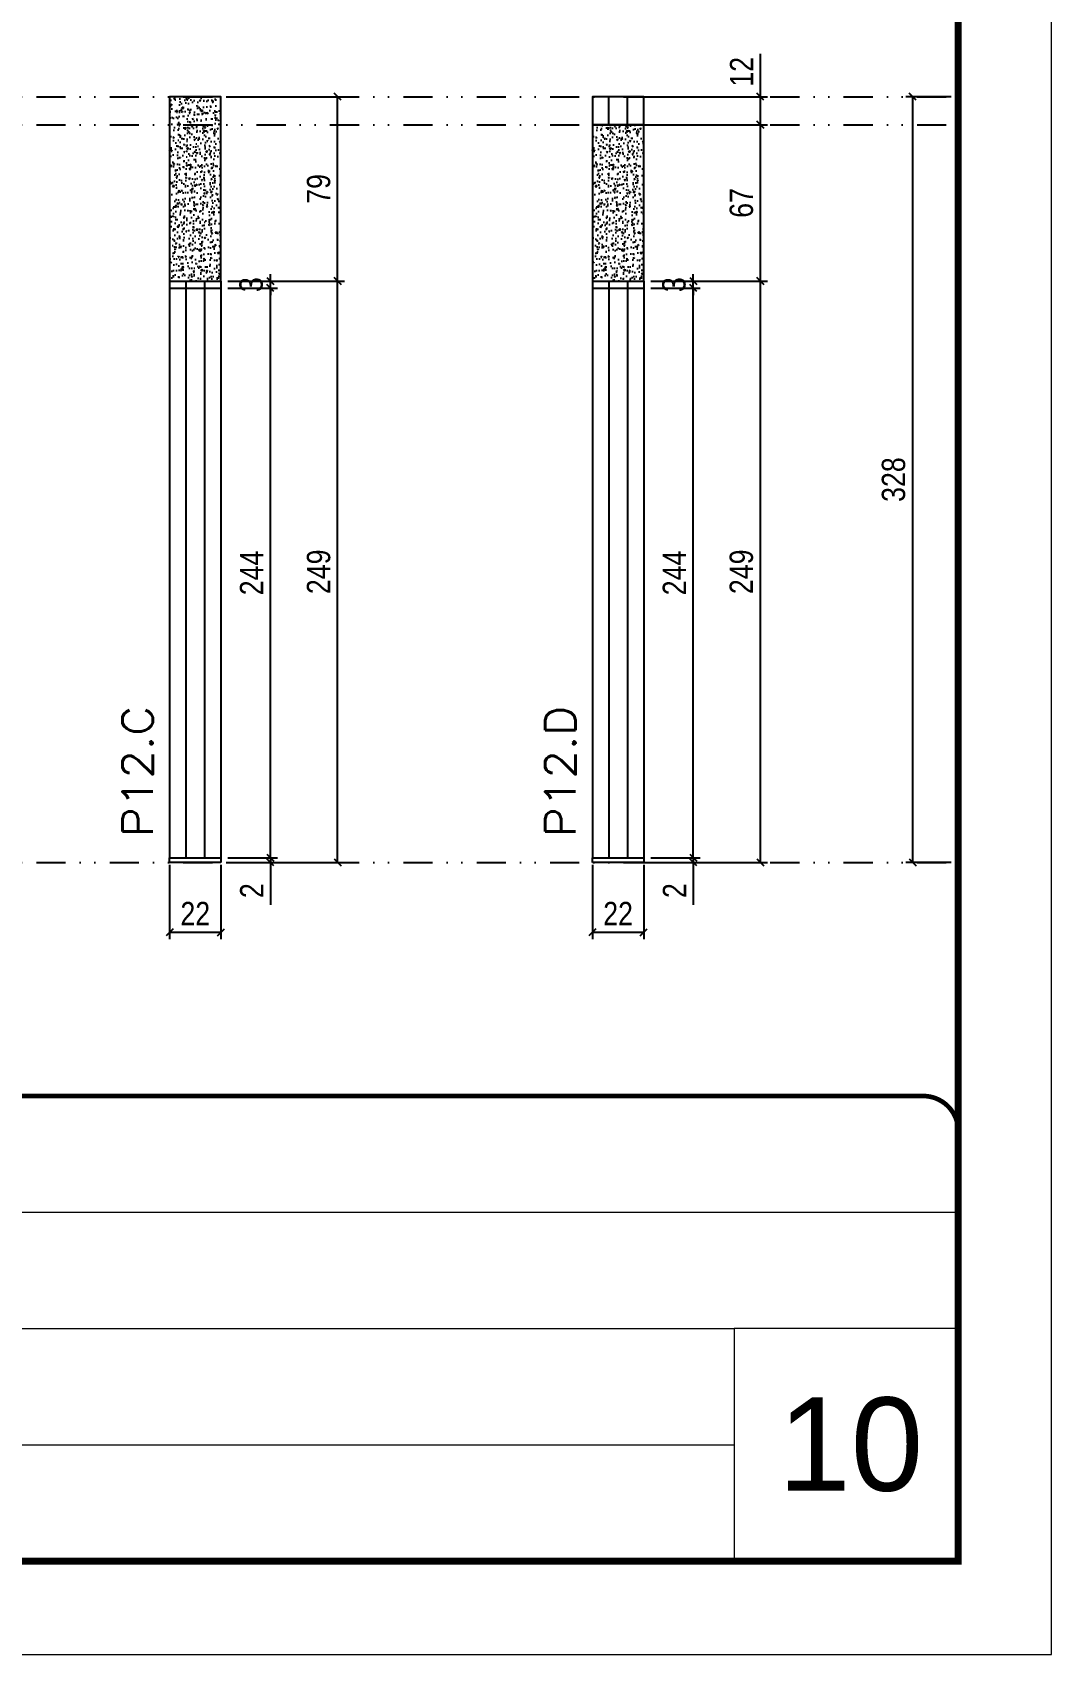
# Model space of a CAD drawing. Extents: x 14400 to 20667, y -21631 to 6985.
# Drawn here: x 17060 to 17497, y 3638 to 4332 of the extents above; entities that cross this region are included whole.
import ezdxf

# ---------------------------------------------------------------- set-up
doc = ezdxf.new("R2010")
doc.units = 0
for name, pattern in [('CONTINUO', [0]), ('DASHED', [0.75, 0.5, -0.25]), ('DIVIDE2', [0.625, 0.25, -0.125, 0, -0.125, 0, -0.125])]:
    doc.linetypes.add(name, pattern=pattern)
for name, color, linetype, lineweight in [('CARIMBO', 255, 'Continuous', 9), ('Folhas', 255, 'Continuous', 9), ('SARRAFO DE PRESSAO', 251, 'DASHED', 9), ('Texto Seção', 7, 'Continuous', 15)]:
    doc.layers.add(name, color=color, linetype=linetype, lineweight=lineweight)
for name, color, linetype in [('COTA', 241, 'Continuous'), ('Nível', 160, 'Continuous'), ('Painéis', 200, 'Continuous'), ('SARR_2.2x7', 40, 'Continuous')]:
    doc.layers.add(name, color=color, linetype=linetype)
doc.styles.add('ARIAL', font='arial.ttf')
doc.styles.add('COTA TECNICA', font='techl___.ttf', dxfattribs={"height": 10})
doc.styles.add('COTA TECNICA-50', font='techl___.ttf', dxfattribs={"height": 10})
doc.styles.add('REGUA-120', font='ROMANS.shx', dxfattribs={"height": 15})
doc.dimstyles.new('COTA PAINEL-50', dxfattribs={"dimtxt": 10, "dimasz": 3, "dimexe": 3, "dimexo": 3, "dimgap": 3, "dimtad": 1, "dimdec": 1, "dimzin": 12, "dimdsep": 46, "dimtxsty": 'COTA TECNICA-50', "dimblk1": 'OBLIQUE', "dimblk2": 'OBLIQUE', "dimsah": 1, "dimcen": 0.9, "dimclrd": 4, "dimclre": 4, "dimclrt": 240, "dimadec": 1, "dimazin": 3, "dimtfac": 1, "dimtdec": 1, "dimtmove": 0, "dimatfit": 3, "dimfxl": 1, "dimtolj": 1, "dimtzin": 12, "dimarcsym": 0})
doc.dimstyles.new('PAINEL', dxfattribs={"dimtxt": 10, "dimasz": 3, "dimexe": 3, "dimexo": 3, "dimgap": 3, "dimtad": 1, "dimdec": 1, "dimzin": 12, "dimdsep": 46, "dimtxsty": 'COTA TECNICA', "dimblk1": 'OBLIQUE', "dimblk2": 'OBLIQUE', "dimsah": 1, "dimcen": 0.9, "dimclrd": 4, "dimclre": 4, "dimclrt": 240, "dimadec": 1, "dimazin": 3, "dimtfac": 1, "dimtdec": 1, "dimtmove": 0, "dimatfit": 3, "dimfxl": 1, "dimtolj": 1, "dimtzin": 12, "dimarcsym": 0})

# ---------------------------------------------------------------- blocks, each defined once
blk = doc.blocks.new('9999999999')
at = {"color": 30, "linetype": 'CONTINUO'}
for p, q in [((98564.56, 34379.64), (99583.98, 34379.64)), ((98564.56, 34329.83), (99487.98, 34329.83)), ((99583.98, 34329.83), (99487.98, 34329.83)), ((99487.98, 34329.83), (99487.98, 34230.21)), ((98564.56, 34280.02), (99487.98, 34280.02))]:
    blk.add_line(p, q, dxfattribs=at)
at = {"color": 30, "linetype": 'CONTINUO', "const_width": 2}
blk.add_lwpolyline([(99583.98, 34230.21), (99583.98, 34414.45, 0.414214), (99568.98, 34429.45), (98228.98, 34429.45, 0.414214), (98213.98, 34414.45), (98213.98, 34245.21, 0.414214), (98228.98, 34230.21), (99583.98, 34230.21)], format="xyb", dxfattribs=at)
at = {"layer": 'Folhas'}
blk.add_lwpolyline([(98138.98, 34190.21), (99623.98, 34190.21), (99623.98, 35240.21), (98138.98, 35240.21)], close=True, dxfattribs=at)
at = {"layer": 'Folhas', "color": 30, "const_width": 3}
blk.add_lwpolyline([(98213.98, 34230.21), (99583.98, 34230.21), (99583.98, 35200.21), (98213.98, 35200.21)], close=True, dxfattribs=at)
blk = doc.blocks.new('_Oblique')
at = {"color": 0, "linetype": 'ByBlock', "lineweight": -2}
blk.add_line((-0.5, -0.5), (0.5, 0.5), dxfattribs=at)
blk = doc.blocks.new('*D759')
at = {"layer": 'COTA', "color": 4, "lineweight": -2, "transparency": 16777216}
for p, q in [((17453.97, 4304.86), (17434.51, 4304.86)), ((17437.51, 3976.86), (17437.51, 4304.86)), ((17453.97, 3976.86), (17434.51, 3976.86))]:
    blk.add_line(p, q, dxfattribs=at)
at = {"layer": 'Defpoints', "color": 0, "transparency": 16777216}
for p in [(17437.51, 4304.86), (17456.97, 4304.86), (17456.97, 3976.86)]:
    blk.add_point(p, dxfattribs=at)
at = {"layer": 'COTA', "color": 4, "lineweight": -2, "transparency": 16777216, "xscale": 3, "yscale": 3, "zscale": 3}
for p, rotation in [((17437.51, 4304.86), 90), ((17437.51, 3976.86), 270)]:
    blk.add_blockref('_Oblique', p, dxfattribs=dict(at, rotation=rotation))
at = {"layer": 'COTA', "color": 240, "transparency": 16777216, "insert": (17429.27, 4140.86), "char_height": 10, "attachment_point": 5, "rotation": 90, "style": 'COTA TECNICA'}
blk.add_mtext('\\A1;328', dxfattribs=at)
blk = doc.blocks.new('*D753')
at = {"layer": 'COTA', "color": 4, "lineweight": -2, "transparency": 16777216}
for p, q in [((17300.2, 3975.86), (17300.2, 3943.97)), ((17322.2, 3975.86), (17322.2, 3943.97)), ((17300.2, 3946.97), (17322.2, 3946.97))]:
    blk.add_line(p, q, dxfattribs=at)
at = {"layer": 'Defpoints', "color": 0, "transparency": 16777216}
for p in [(17300.2, 3978.86), (17322.2, 3978.86), (17322.2, 3946.97)]:
    blk.add_point(p, dxfattribs=at)
at = {"layer": 'COTA', "color": 4, "lineweight": -2, "transparency": 16777216, "xscale": 3, "yscale": 3, "zscale": 3, "rotation": 180}
blk.add_blockref('_Oblique', (17300.2, 3946.97), dxfattribs=at)
at = {"layer": 'COTA', "color": 4, "lineweight": -2, "transparency": 16777216, "xscale": 3, "yscale": 3, "zscale": 3}
blk.add_blockref('_Oblique', (17322.2, 3946.97), dxfattribs=at)
at = {"layer": 'COTA', "color": 240, "transparency": 16777216, "insert": (17311.2, 3954.97), "char_height": 10, "attachment_point": 5, "style": 'COTA TECNICA'}
blk.add_mtext('\\A1;22', dxfattribs=at)
blk = doc.blocks.new('*D754')
at = {"layer": 'COTA', "color": 4, "lineweight": -2, "transparency": 16777216}
for p, q in [((17343.39, 3978.86), (17343.39, 3981.86)), ((17325.2, 3978.86), (17346.39, 3978.86)), ((17325.2, 3976.86), (17346.39, 3976.86)), ((17343.39, 3978.86), (17343.39, 3976.86)), ((17343.39, 3976.86), (17343.39, 3958.75))]:
    blk.add_line(p, q, dxfattribs=at)
at = {"layer": 'Defpoints', "color": 0, "transparency": 16777216}
for p in [(17322.2, 3978.86), (17322.2, 3976.86), (17343.39, 3978.86)]:
    blk.add_point(p, dxfattribs=at)
at = {"layer": 'COTA', "color": 4, "lineweight": -2, "transparency": 16777216, "xscale": 3, "yscale": 3, "zscale": 3}
for p, rotation in [((17343.39, 3978.86), 270), ((17343.39, 3976.86), 90)]:
    blk.add_blockref('_Oblique', p, dxfattribs=dict(at, rotation=rotation))
at = {"layer": 'COTA', "color": 240, "transparency": 16777216, "insert": (17335.39, 3964.8), "char_height": 10, "attachment_point": 5, "rotation": 90, "style": 'COTA TECNICA-50'}
blk.add_mtext('\\A1;2', dxfattribs=at)
blk = doc.blocks.new('*D755')
at = {"layer": 'COTA', "color": 4, "lineweight": -2, "transparency": 16777216}
for p, q in [((17325.2, 4225.86), (17375.19, 4225.86)), ((17372.19, 3976.86), (17372.19, 4225.86)), ((17325.2, 3976.86), (17375.19, 3976.86))]:
    blk.add_line(p, q, dxfattribs=at)
at = {"layer": 'Defpoints', "color": 0, "transparency": 16777216}
for p in [(17322.2, 4225.86), (17372.19, 4225.86), (17322.2, 3976.86)]:
    blk.add_point(p, dxfattribs=at)
at = {"layer": 'COTA', "color": 4, "lineweight": -2, "transparency": 16777216, "xscale": 3, "yscale": 3, "zscale": 3}
for p, rotation in [((17372.19, 4225.86), 90), ((17372.19, 3976.86), 270)]:
    blk.add_blockref('_Oblique', p, dxfattribs=dict(at, rotation=rotation))
at = {"layer": 'COTA', "color": 240, "transparency": 16777216, "insert": (17364.08, 4101.36), "char_height": 10, "attachment_point": 5, "rotation": 90, "style": 'COTA TECNICA-50'}
blk.add_mtext('\\A1;249', dxfattribs=at)
blk = doc.blocks.new('*D765')
at = {"layer": 'COTA', "color": 4, "lineweight": -2, "transparency": 16777216}
for p, q in [((17325.2, 4292.86), (17375.19, 4292.86)), ((17372.19, 4225.86), (17372.19, 4292.86)), ((17325.2, 4225.86), (17375.19, 4225.86))]:
    blk.add_line(p, q, dxfattribs=at)
at = {"layer": 'Defpoints', "color": 0, "transparency": 16777216}
for p in [(17322.2, 4292.86), (17372.19, 4292.86), (17322.2, 4225.86)]:
    blk.add_point(p, dxfattribs=at)
at = {"layer": 'COTA', "color": 4, "lineweight": -2, "transparency": 16777216, "xscale": 3, "yscale": 3, "zscale": 3}
for p, rotation in [((17372.19, 4292.86), 90), ((17372.19, 4225.86), 270)]:
    blk.add_blockref('_Oblique', p, dxfattribs=dict(at, rotation=rotation))
at = {"layer": 'COTA', "color": 240, "transparency": 16777216, "insert": (17364.08, 4259.36), "char_height": 10, "attachment_point": 5, "rotation": 90, "style": 'COTA TECNICA'}
blk.add_mtext('\\A1;67', dxfattribs=at)
blk = doc.blocks.new('*D766')
at = {"layer": 'COTA', "color": 4, "lineweight": -2, "transparency": 16777216}
for p, q in [((17325.2, 4222.86), (17346.39, 4222.86)), ((17343.39, 3978.86), (17343.39, 4222.86)), ((17325.2, 3978.86), (17346.39, 3978.86))]:
    blk.add_line(p, q, dxfattribs=at)
at = {"layer": 'Defpoints', "color": 0, "transparency": 16777216}
for p in [(17322.2, 4222.86), (17343.39, 4222.86), (17322.2, 3978.86)]:
    blk.add_point(p, dxfattribs=at)
at = {"layer": 'COTA', "color": 4, "lineweight": -2, "transparency": 16777216, "xscale": 3, "yscale": 3, "zscale": 3}
for p, rotation in [((17343.39, 4222.86), 90), ((17343.39, 3978.86), 270)]:
    blk.add_blockref('_Oblique', p, dxfattribs=dict(at, rotation=rotation))
at = {"layer": 'COTA', "color": 240, "transparency": 16777216, "insert": (17335.32, 4100.86), "char_height": 10, "attachment_point": 5, "rotation": 90, "style": 'COTA TECNICA'}
blk.add_mtext('\\A1;244', dxfattribs=at)
blk = doc.blocks.new('*D767')
at = {"layer": 'COTA', "color": 4, "lineweight": -2, "transparency": 16777216}
for p, q in [((17325.2, 4225.86), (17346.39, 4225.86)), ((17343.39, 4225.86), (17343.39, 4228.86)), ((17343.39, 4222.86), (17343.39, 4225.86)), ((17325.2, 4222.86), (17346.39, 4222.86)), ((17343.39, 4222.86), (17343.39, 4219.86))]:
    blk.add_line(p, q, dxfattribs=at)
at = {"layer": 'Defpoints', "color": 0, "transparency": 16777216}
for p in [(17322.2, 4225.86), (17343.39, 4225.86), (17322.2, 4222.86)]:
    blk.add_point(p, dxfattribs=at)
at = {"layer": 'COTA', "color": 4, "lineweight": -2, "transparency": 16777216, "xscale": 3, "yscale": 3, "zscale": 3}
for p, rotation in [((17343.39, 4225.86), 270), ((17343.39, 4222.86), 90)]:
    blk.add_blockref('_Oblique', p, dxfattribs=dict(at, rotation=rotation))
at = {"layer": 'COTA', "color": 240, "transparency": 16777216, "insert": (17335.17, 4224.36), "char_height": 10, "attachment_point": 5, "rotation": 90, "style": 'COTA TECNICA'}
blk.add_mtext('\\A1;3', dxfattribs=at)
blk = doc.blocks.new('*D768')
at = {"layer": 'COTA', "color": 4, "lineweight": -2, "transparency": 16777216}
for p, q in [((17372.19, 4304.86), (17372.19, 4323.17)), ((17325.2, 4304.86), (17375.19, 4304.86)), ((17372.19, 4292.86), (17372.19, 4304.86)), ((17325.2, 4292.86), (17375.19, 4292.86))]:
    blk.add_line(p, q, dxfattribs=at)
at = {"layer": 'Defpoints', "color": 0, "transparency": 16777216}
for p in [(17322.2, 4304.86), (17372.19, 4304.86), (17322.2, 4292.86)]:
    blk.add_point(p, dxfattribs=at)
at = {"layer": 'COTA', "color": 4, "lineweight": -2, "transparency": 16777216, "xscale": 3, "yscale": 3, "zscale": 3}
for p, rotation in [((17372.19, 4304.86), 90), ((17372.19, 4292.86), 270)]:
    blk.add_blockref('_Oblique', p, dxfattribs=dict(at, rotation=rotation))
at = {"layer": 'COTA', "color": 240, "transparency": 16777216, "insert": (17364.13, 4315.52), "char_height": 10, "attachment_point": 5, "rotation": 90, "style": 'COTA TECNICA'}
blk.add_mtext('\\A1;12', dxfattribs=at)
blk = doc.blocks.new('*D756')
at = {"layer": 'COTA', "color": 4, "lineweight": -2, "transparency": 16777216}
for p, q in [((17119.01, 3975.86), (17119.01, 3943.97)), ((17141.01, 3975.86), (17141.01, 3943.97)), ((17119.01, 3946.97), (17141.01, 3946.97))]:
    blk.add_line(p, q, dxfattribs=at)
at = {"layer": 'Defpoints', "color": 0, "transparency": 16777216}
for p in [(17119.01, 3978.86), (17141.01, 3978.86), (17141.01, 3946.97)]:
    blk.add_point(p, dxfattribs=at)
at = {"layer": 'COTA', "color": 4, "lineweight": -2, "transparency": 16777216, "xscale": 3, "yscale": 3, "zscale": 3, "rotation": 180}
blk.add_blockref('_Oblique', (17119.01, 3946.97), dxfattribs=at)
at = {"layer": 'COTA', "color": 4, "lineweight": -2, "transparency": 16777216, "xscale": 3, "yscale": 3, "zscale": 3}
blk.add_blockref('_Oblique', (17141.01, 3946.97), dxfattribs=at)
at = {"layer": 'COTA', "color": 240, "transparency": 16777216, "insert": (17130.01, 3954.97), "char_height": 10, "attachment_point": 5, "style": 'COTA TECNICA'}
blk.add_mtext('\\A1;22', dxfattribs=at)
blk = doc.blocks.new('*D757')
at = {"layer": 'COTA', "color": 4, "lineweight": -2, "transparency": 16777216}
for p, q in [((17162.2, 3978.86), (17162.2, 3981.86)), ((17144.01, 3978.86), (17165.2, 3978.86)), ((17144.01, 3976.86), (17165.2, 3976.86)), ((17162.2, 3978.86), (17162.2, 3976.86)), ((17162.2, 3976.86), (17162.2, 3958.75))]:
    blk.add_line(p, q, dxfattribs=at)
at = {"layer": 'Defpoints', "color": 0, "transparency": 16777216}
for p in [(17141.01, 3978.86), (17141.01, 3976.86), (17162.2, 3978.86)]:
    blk.add_point(p, dxfattribs=at)
at = {"layer": 'COTA', "color": 4, "lineweight": -2, "transparency": 16777216, "xscale": 3, "yscale": 3, "zscale": 3}
for p, rotation in [((17162.2, 3978.86), 270), ((17162.2, 3976.86), 90)]:
    blk.add_blockref('_Oblique', p, dxfattribs=dict(at, rotation=rotation))
at = {"layer": 'COTA', "color": 240, "transparency": 16777216, "insert": (17154.2, 3964.8), "char_height": 10, "attachment_point": 5, "rotation": 90, "style": 'COTA TECNICA-50'}
blk.add_mtext('\\A1;2', dxfattribs=at)
blk = doc.blocks.new('*D758')
at = {"layer": 'COTA', "color": 4, "lineweight": -2, "transparency": 16777216}
for p, q in [((17144.01, 4225.86), (17194, 4225.86)), ((17191, 3976.86), (17191, 4225.86)), ((17144.01, 3976.86), (17194, 3976.86))]:
    blk.add_line(p, q, dxfattribs=at)
at = {"layer": 'Defpoints', "color": 0, "transparency": 16777216}
for p in [(17141.01, 4225.86), (17191, 4225.86), (17141.01, 3976.86)]:
    blk.add_point(p, dxfattribs=at)
at = {"layer": 'COTA', "color": 4, "lineweight": -2, "transparency": 16777216, "xscale": 3, "yscale": 3, "zscale": 3}
for p, rotation in [((17191, 4225.86), 90), ((17191, 3976.86), 270)]:
    blk.add_blockref('_Oblique', p, dxfattribs=dict(at, rotation=rotation))
at = {"layer": 'COTA', "color": 240, "transparency": 16777216, "insert": (17182.9, 4101.36), "char_height": 10, "attachment_point": 5, "rotation": 90, "style": 'COTA TECNICA-50'}
blk.add_mtext('\\A1;249', dxfattribs=at)
blk = doc.blocks.new('*D778')
at = {"layer": 'COTA', "color": 4, "lineweight": -2, "transparency": 16777216}
for p, q in [((17144.01, 4304.86), (17194, 4304.86)), ((17191, 4225.86), (17191, 4304.86)), ((17144.01, 4225.86), (17194, 4225.86))]:
    blk.add_line(p, q, dxfattribs=at)
at = {"layer": 'Defpoints', "color": 0, "transparency": 16777216}
for p in [(17141.01, 4304.86), (17191, 4304.86), (17141.01, 4225.86)]:
    blk.add_point(p, dxfattribs=at)
at = {"layer": 'COTA', "color": 4, "lineweight": -2, "transparency": 16777216, "xscale": 3, "yscale": 3, "zscale": 3}
for p, rotation in [((17191, 4304.86), 90), ((17191, 4225.86), 270)]:
    blk.add_blockref('_Oblique', p, dxfattribs=dict(at, rotation=rotation))
at = {"layer": 'COTA', "color": 240, "transparency": 16777216, "insert": (17182.9, 4265.36), "char_height": 10, "attachment_point": 5, "rotation": 90, "style": 'COTA TECNICA'}
blk.add_mtext('\\A1;79', dxfattribs=at)
blk = doc.blocks.new('*D779')
at = {"layer": 'COTA', "color": 4, "lineweight": -2, "transparency": 16777216}
for p, q in [((17144.01, 4222.86), (17165.2, 4222.86)), ((17162.2, 3978.86), (17162.2, 4222.86)), ((17144.01, 3978.86), (17165.2, 3978.86))]:
    blk.add_line(p, q, dxfattribs=at)
at = {"layer": 'Defpoints', "color": 0, "transparency": 16777216}
for p in [(17141.01, 4222.86), (17162.2, 4222.86), (17141.01, 3978.86)]:
    blk.add_point(p, dxfattribs=at)
at = {"layer": 'COTA', "color": 4, "lineweight": -2, "transparency": 16777216, "xscale": 3, "yscale": 3, "zscale": 3}
for p, rotation in [((17162.2, 4222.86), 90), ((17162.2, 3978.86), 270)]:
    blk.add_blockref('_Oblique', p, dxfattribs=dict(at, rotation=rotation))
at = {"layer": 'COTA', "color": 240, "transparency": 16777216, "insert": (17154.13, 4100.86), "char_height": 10, "attachment_point": 5, "rotation": 90, "style": 'COTA TECNICA'}
blk.add_mtext('\\A1;244', dxfattribs=at)
blk = doc.blocks.new('*D780')
at = {"layer": 'COTA', "color": 4, "lineweight": -2, "transparency": 16777216}
for p, q in [((17144.01, 4225.86), (17165.2, 4225.86)), ((17162.2, 4225.86), (17162.2, 4228.86)), ((17162.2, 4222.86), (17162.2, 4225.86)), ((17144.01, 4222.86), (17165.2, 4222.86)), ((17162.2, 4222.86), (17162.2, 4219.86))]:
    blk.add_line(p, q, dxfattribs=at)
at = {"layer": 'Defpoints', "color": 0, "transparency": 16777216}
for p in [(17141.01, 4225.86), (17162.2, 4225.86), (17141.01, 4222.86)]:
    blk.add_point(p, dxfattribs=at)
at = {"layer": 'COTA', "color": 4, "lineweight": -2, "transparency": 16777216, "xscale": 3, "yscale": 3, "zscale": 3}
for p, rotation in [((17162.2, 4225.86), 270), ((17162.2, 4222.86), 90)]:
    blk.add_blockref('_Oblique', p, dxfattribs=dict(at, rotation=rotation))
at = {"layer": 'COTA', "color": 240, "transparency": 16777216, "insert": (17153.98, 4224.36), "char_height": 10, "attachment_point": 5, "rotation": 90, "style": 'COTA TECNICA'}
blk.add_mtext('\\A1;3', dxfattribs=at)

msp = doc.modelspace()

# ---------------------------------------------------------------- hatches: boundary and pattern name
at = {"layer": 'COTA'}
h = msp.add_hatch(dxfattribs=at)
h.set_pattern_fill('AR-CONC', color=256, scale=0.03)
h.set_pattern_definition([(50, (-1621.0443, 2e-12), (5.4655401, -0.4781726), [0.5715, -6.2865]), (355, (-1621.044, 2e-12), (-1.0573026, 5.7317054), [0.4572, -5.0292175]), (100.451445, (-1620.589, -0.04), (4.4082374, 5.2535326), [0.4857003, -5.3427073]), (46.1842, (-1621.044, 1.524), (8.1323712, -1.2612698), [0.85725, -9.42975]), (96.635558, (-1620.3666, 1.419), (7.122124, 7.4227837), [0.7285507, -8.0140682]), (351.18415, (-1621.044, 1.524), (7.122124, 7.4227837), [0.685799, -7.543792]), (21, (-1620.2823, 1.143), (4.5484317, -3.0679559), [0.5715, -6.2865]), (326, (-1620.282, 1.143), (1.8540609, 5.525639), [0.4572, -5.0292]), (71.451445, (-1619.903, 0.8873), (6.4024926, 2.457683), [0.4857003, -5.3426981]), (37.5, (-1621.0443, 2e-12), (0.0926581, 2.53665117), [0, -4.96824, 0, -5.1054, 0, -5.04825]), (7.5, (-1621.0443, 2e-12), (2.00458988, 3.00541724), [0, -2.91084, 0, -4.85394, 0, -1.92405]), (327.5, (-1622.7435, 2e-12), (4.06771786, -0.17186232), [0, -1.905, 0, -5.9436, 0, -7.8867]), (317.5, (-1623.5055, 2e-12), (4.44387544, 0.7627947), [0, -2.4765, 0, -3.94716, 0, -5.6007])])
h.paths.add_polyline_path([(17141.01, 4304.86), (17119.01, 4304.86), (17119.01, 4225.86), (17141.01, 4225.86)])
h = msp.add_hatch(dxfattribs=at)
h.set_pattern_fill('AR-CONC', color=256, scale=0.03)
h.set_pattern_definition([(50, (-1439.856, 2e-12), (5.4655401, -0.4781726), [0.5715, -6.2865]), (355, (-1439.856, 2e-12), (-1.0573026, 5.7317054), [0.4572, -5.0292175]), (100.451445, (-1439.4004, -0.04), (4.4082374, 5.2535326), [0.4857003, -5.3427073]), (46.1842, (-1439.856, 1.524), (8.1323712, -1.2612698), [0.85725, -9.42975]), (96.635558, (-1439.178, 1.419), (7.122124, 7.4227837), [0.7285507, -8.0140682]), (351.18415, (-1439.856, 1.524), (7.122124, 7.4227837), [0.685799, -7.543792]), (21, (-1439.094, 1.143), (4.5484317, -3.0679559), [0.5715, -6.2865]), (326, (-1439.094, 1.143), (1.8540609, 5.525639), [0.4572, -5.0292]), (71.451445, (-1438.715, 0.8873), (6.4024926, 2.457683), [0.4857003, -5.3426981]), (37.5, (-1439.8559, 2e-12), (0.0926581, 2.53665117), [0, -4.96824, 0, -5.1054, 0, -5.04825]), (7.5, (-1439.856, 2e-12), (2.00458988, 3.00541724), [0, -2.91084, 0, -4.85394, 0, -1.92405]), (327.5, (-1441.5552, 2e-12), (4.06771786, -0.17186232), [0, -1.905, 0, -5.9436, 0, -7.8867]), (317.5, (-1442.317, 2e-12), (4.44387544, 0.7627947), [0, -2.4765, 0, -3.94716, 0, -5.6007])])
h.paths.add_polyline_path([(17322.2, 4292.86), (17300.2, 4292.86), (17300.2, 4225.86), (17322.2, 4225.86)])

# ---------------------------------------------------------------- linework, layer by layer
for points in [[(17119.01, 4225.86), (17141.01, 4225.86), (17141.01, 4304.86), (17119.01, 4304.86)], [(17300.2, 4225.86), (17322.2, 4225.86), (17322.2, 4292.86), (17300.2, 4292.86)]]:
    msp.add_lwpolyline(points, close=True, dxfattribs=at)
at = {"layer": 'Nível', "color": 4, "linetype": 'DIVIDE2', "ltscale": 50}
for p, q in [((16086.97, 4304.86), (17456.97, 4304.86)), ((16086.97, 4292.86), (17456.97, 4292.86)), ((16086.97, 3976.86), (17456.97, 3976.86)), ((16086.97, 3976.86), (17456.97, 3976.86))]:
    msp.add_line(p, q, dxfattribs=at)
at = {"layer": 'Painéis'}
for p, q in [((17119.01, 4225.86), (17119.01, 3978.86)), ((17119.01, 4225.86), (17141.01, 4225.86)), ((17141.01, 4225.86), (17141.01, 3978.86)), ((17300.2, 4225.86), (17300.2, 3978.86)), ((17300.2, 4225.86), (17322.2, 4225.86)), ((17322.2, 4225.86), (17322.2, 3978.86)), ((17119.01, 4222.86), (17141.01, 4222.86)), ((17300.2, 4222.86), (17322.2, 4222.86)), ((17119.01, 3978.86), (17141.01, 3978.86)), ((17119.01, 3976.86), (17119.01, 3978.86)), ((17141.01, 3976.86), (17119.01, 3976.86)), ((17141.01, 3978.86), (17141.01, 3976.86)), ((17300.2, 3978.86), (17322.2, 3978.86)), ((17300.2, 3976.86), (17300.2, 3978.86)), ((17322.2, 3976.86), (17300.2, 3976.86)), ((17322.2, 3978.86), (17322.2, 3976.86))]:
    msp.add_line(p, q, dxfattribs=at)
msp.add_lwpolyline([(17300.2, 4292.86), (17322.2, 4292.86), (17322.2, 4304.86), (17300.2, 4304.86)], close=True, dxfattribs=at)
at = {"layer": 'SARR_2.2x7'}
for p, q in [((17307.2, 4292.86), (17307.2, 4304.86)), ((17315.2, 4292.86), (17315.2, 4304.86)), ((17126.01, 4225.86), (17126.01, 3978.86)), ((17134.01, 4225.86), (17134.01, 3978.86)), ((17307.2, 4225.86), (17307.2, 3978.86)), ((17315.2, 4225.86), (17315.2, 3978.86))]:
    msp.add_line(p, q, dxfattribs=at)

# ---------------------------------------------------------------- block references
at = {"layer": 'SARRAFO DE PRESSAO', "color": 6, "linetype": 'ByBlock'}
msp.add_blockref('9999999999', (-82127.01, -30552.63), dxfattribs=at)

# ---------------------------------------------------------------- texts
at = {"layer": 'CARIMBO', "style": 'ARIAL'}
msp.add_text('10', height=40, dxfattribs=at).set_placement((17379.83, 3707.72))
at = {"layer": 'Texto Seção', "style": 'REGUA-120', "width": 1.1}
for s, p in [('P12.C', (17111.76, 3987.62)), ('P12.D', (17292.95, 3987.62))]:
    msp.add_text(s, height=13, rotation=90, dxfattribs=at).set_placement(p)

# ---------------------------------------------------------------- dimensions: what is measured, and where the dimension line sits
at = {"layer": 'COTA'}
for base, p1, p2, dimstyle, picture, middle in [((17372.19, 4304.86), (17322.2, 4292.86), (17322.2, 4304.86), 'PAINEL', '*D768', (17364.13, 4315.52)), ((17191, 4304.86), (17141.01, 4225.86), (17141.01, 4304.86), 'PAINEL', '*D778', (17182.9, 4265.36)), ((17437.51, 4304.86), (17456.97, 3976.86), (17456.97, 4304.86), 'PAINEL', '*D759', (17429.27, 4140.86)), ((17372.19, 4292.86), (17322.2, 4225.86), (17322.2, 4292.86), 'PAINEL', '*D765', (17364.08, 4259.36)), ((17191, 4225.86), (17141.01, 3976.86), (17141.01, 4225.86), 'COTA PAINEL-50', '*D758', (17182.9, 4101.36)), ((17372.19, 4225.86), (17322.2, 3976.86), (17322.2, 4225.86), 'COTA PAINEL-50', '*D755', (17364.08, 4101.36)), ((17162.2, 4222.86), (17141.01, 3978.86), (17141.01, 4222.86), 'PAINEL', '*D779', (17154.13, 4100.86)), ((17343.39, 4222.86), (17322.2, 3978.86), (17322.2, 4222.86), 'PAINEL', '*D766', (17335.32, 4100.86))]:
    dim = msp.add_linear_dim(base=base, p1=p1, p2=p2, angle=90, dimstyle=dimstyle, dxfattribs=at)
    dim.commit()
    dim.dimension.update_dxf_attribs({"geometry": picture, "text_midpoint": middle})
for base, p1, p2, picture, middle in [((17162.2, 4225.86), (17141.01, 4222.86), (17141.01, 4225.86), '*D780', (17162.2, 4224.36)), ((17343.39, 4225.86), (17322.2, 4222.86), (17322.2, 4225.86), '*D767', (17343.39, 4224.36))]:
    dim = msp.add_linear_dim(base=base, p1=p1, p2=p2, angle=90, dimstyle='PAINEL', override={"dimtmove": 1}, dxfattribs=at)
    dim.commit()
    dim.dimension.update_dxf_attribs({"geometry": picture, "text_midpoint": middle, "dimtype": 160})
for base, p1, p2, picture, middle in [((17162.2, 3978.86), (17141.01, 3976.86), (17141.01, 3978.86), '*D757', (17162.2, 3964.8)), ((17343.39, 3978.86), (17322.2, 3976.86), (17322.2, 3978.86), '*D754', (17343.39, 3964.8))]:
    dim = msp.add_linear_dim(base=base, p1=p1, p2=p2, angle=90, dimstyle='COTA PAINEL-50', dxfattribs=at)
    dim.commit()
    dim.dimension.update_dxf_attribs({"geometry": picture, "text_midpoint": middle, "dimtype": 160})
for base, p1, p2, picture, middle in [((17141.01, 3946.97), (17119.01, 3978.86), (17141.01, 3978.86), '*D756', (17130.01, 3954.97)), ((17322.2, 3946.97), (17300.2, 3978.86), (17322.2, 3978.86), '*D753', (17311.2, 3954.97))]:
    dim = msp.add_linear_dim(base=base, p1=p1, p2=p2, dimstyle='PAINEL', override={"dimarcsym": 2}, dxfattribs=at)
    dim.commit()
    dim.dimension.update_dxf_attribs({"geometry": picture, "text_midpoint": middle})

doc.saveas('drawing.dxf')
